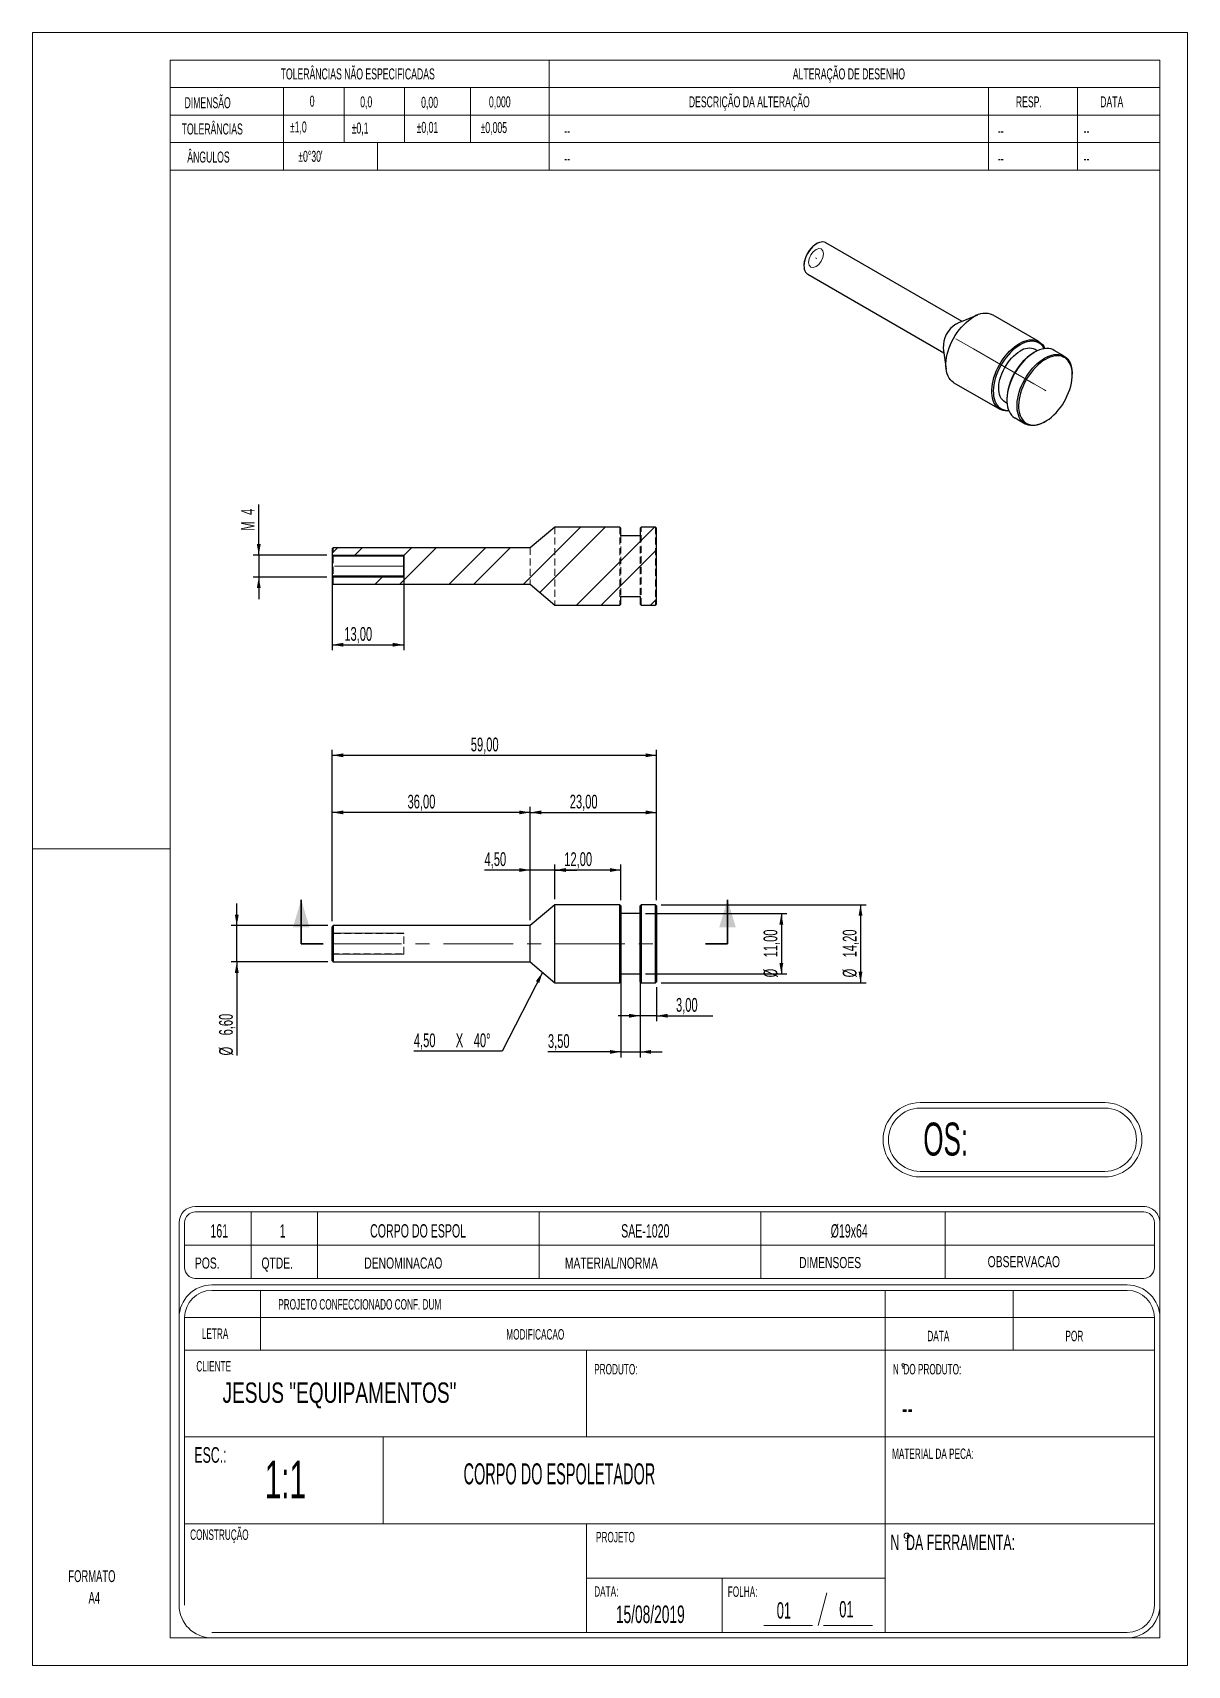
# Model space of a CAD drawing. Header units: millimetres. Extents: x 0 to 210, y 0 to 297.
import ezdxf

# ---------------------------------------------------------------- set-up
doc = ezdxf.new("R2010")
doc.units = ezdxf.units.MM
for name, pattern in [('CENTERX2', [20.32, 12.7, -2.54, 2.54, -2.54]), ('HIDDEN', [1.905, 1.27, -0.635]), ('PHANTOM', [12.7, 6.35, -1.27, 1.27, -1.27, 1.27, -1.27])]:
    doc.linetypes.add(name, pattern=pattern)
doc.layers.add('COTAS', color=7, linetype='Continuous')
doc.styles.add('SLDTEXTSTYLE0', font='TXT', dxfattribs={"width": 0.595745})
doc.styles.add('SLDTEXTSTYLE1', font='TXT', dxfattribs={"width": 0.589474})
doc.styles.add('SLDTEXTSTYLE2', font='TXT', dxfattribs={"width": 0.515789})
doc.styles.add('SLDTEXTSTYLE3', font='TXT', dxfattribs={"width": 0.7})
doc.styles.add('SLDTEXTSTYLE4', font='TXT', dxfattribs={"width": 0.695035})
doc.styles.add('SLDTEXTSTYLE5', font='TXT', dxfattribs={"width": 0.605})
doc.dimstyles.new('SLDDIMSTYLE0', dxfattribs={"dimtxt": 2.5, "dimasz": 2, "dimexe": 0, "dimexo": 0.0625, "dimtad": 1, "dimrnd": 1e-09, "dimzin": 12, "dimdsep": 46, "dimtxsty": 'SLDTEXTSTYLE5', "dimsah": 1, "dimcen": 0.09, "dimadec": 0, "dimazin": 3, "dimtfac": 1, "dimtdec": 3, "dimtofl": 0, "dimtmove": 0, "dimatfit": 3, "dimfxl": 0, "dimfrac": 2, "dimtolj": 1, "dimtzin": 12, "dimarcsym": 0})
doc.dimstyles.new('SLDDIMSTYLE1', dxfattribs={"dimtxt": 2.5, "dimasz": 2, "dimexe": 0, "dimexo": 0.0625, "dimtad": 1, "dimrnd": 1e-09, "dimzin": 12, "dimdsep": 46, "dimtxsty": 'SLDTEXTSTYLE5', "dimsah": 1, "dimcen": 0.09, "dimadec": 0, "dimazin": 3, "dimtfac": 1, "dimtdec": 3, "dimtmove": 0, "dimatfit": 0, "dimfxl": 0, "dimfrac": 2, "dimtolj": 1, "dimtzin": 12, "dimarcsym": 0})
doc.dimstyles.new('SLDDIMSTYLE2', dxfattribs={"dimtxt": 2.5, "dimasz": 2, "dimexe": 0, "dimexo": 0.0625, "dimtad": 1, "dimdec": 0, "dimrnd": 1e-09, "dimzin": 12, "dimdsep": 46, "dimtxsty": 'SLDTEXTSTYLE5', "dimsah": 1, "dimcen": 0.09, "dimadec": 0, "dimazin": 3, "dimtfac": 1, "dimtdec": 3, "dimtmove": 0, "dimatfit": 0, "dimfxl": 0, "dimfrac": 2, "dimtolj": 1, "dimtzin": 12, "dimarcsym": 0})

# ---------------------------------------------------------------- blocks, each defined once
blk = doc.blocks.new('SW_NOTE_0')
at = {"color": 0, "linetype": 'Continuous', "lineweight": 18, "insert": (0, 2.77), "char_height": 2.152, "attachment_point": 1, "style": 'SLDTEXTSTYLE0'}
blk.add_mtext('FORMATO', dxfattribs=at)
blk = doc.blocks.new('SW_NOTE_0_1')
at = {"color": 0, "linetype": 'Continuous', "lineweight": 18, "insert": (0, 2.77), "char_height": 2.152, "attachment_point": 1, "style": 'SLDTEXTSTYLE0'}
blk.add_mtext('A4', dxfattribs=at)
blk = doc.blocks.new('Bloco2')
at = {"color": 7, "linetype": 'Continuous', "lineweight": 18}
for p, q in [((210.04, 297.06), (0.04, 297.06)), ((0.04, 297.06), (0.04, 0.06)), ((210.04, 0.06), (210.04, 297.06)), ((205.04, 292.06), (25.04, 292.06)), ((25.04, 292.06), (25.04, 5.06)), ((205.04, 5.06), (205.04, 292.06)), ((0.04, 148.56), (25.04, 148.56)), ((25.04, 5.06), (205.04, 5.06)), ((0.04, 0.06), (210.04, 0.06))]:
    blk.add_line(p, q, dxfattribs=at)
for name, p in [('SW_NOTE_0', (6.53, 14.59)), ('SW_NOTE_0_1', (10.2, 10.66))]:
    blk.add_blockref(name, p, dxfattribs=at)
blk = doc.blocks.new('_D')
at = {"layer": 'COTAS'}
for p, q in [((114.29, 138.72), (151.57, 138.72)), ((150.57, 138.72), (150.57, 124.52)), ((114.29, 124.52), (151.57, 124.52))]:
    blk.add_line(p, q, dxfattribs=at)
for points in [[(150.57, 138.72), (150.22, 136.72), (150.92, 136.72)], [(150.57, 124.52), (150.92, 126.52), (150.22, 126.52)]]:
    blk.add_solid(points, dxfattribs=at)
at = {"layer": 'COTAS', "char_height": 2.5, "attachment_point": 1, "rotation": 90, "style": 'SLDTEXTSTYLE5'}
for s, insert in [('14,20', (147.34, 129.15)), ('%%c', (147.34, 125.5))]:
    blk.add_mtext(s, dxfattribs=dict(at, insert=insert))
blk = doc.blocks.new('_D_1')
at = {"layer": 'COTAS'}
for p, q in [((111.49, 137.12), (137.17, 137.12)), ((136.17, 137.12), (136.17, 126.12)), ((111.49, 126.12), (137.17, 126.12))]:
    blk.add_line(p, q, dxfattribs=at)
for points in [[(136.17, 137.12), (135.82, 135.12), (136.52, 135.12)], [(136.17, 126.12), (136.52, 128.12), (135.82, 128.12)]]:
    blk.add_solid(points, dxfattribs=at)
at = {"layer": 'COTAS', "char_height": 2.5, "attachment_point": 1, "rotation": 90, "style": 'SLDTEXTSTYLE5'}
for s, insert in [('11,00', (132.94, 129.15)), ('%%c', (132.94, 125.5))]:
    blk.add_mtext(s, dxfattribs=dict(at, insert=insert))
blk = doc.blocks.new('_D_2')
at = {"layer": 'COTAS'}
for p, q in [((37.13, 134.92), (37.13, 138.92)), ((53.69, 134.92), (36.13, 134.92)), ((37.13, 128.32), (37.13, 134.92)), ((53.69, 128.32), (36.13, 128.32)), ((37.13, 128.32), (37.13, 111.3))]:
    blk.add_line(p, q, dxfattribs=at)
for points in [[(37.13, 134.92), (37.48, 136.92), (36.78, 136.92)], [(37.13, 128.32), (36.78, 126.32), (37.48, 126.32)]]:
    blk.add_solid(points, dxfattribs=at)
at = {"layer": 'COTAS', "char_height": 2.5, "attachment_point": 1, "rotation": 90, "style": 'SLDTEXTSTYLE5'}
for s, insert in [('6,60', (33.9, 114.95)), ('%%c', (33.91, 111.3))]:
    blk.add_mtext(s, dxfattribs=dict(at, insert=insert))
blk = doc.blocks.new('_D_3')
at = {"layer": 'COTAS'}
for p, q in [((54.49, 135.72), (54.49, 166.9)), ((113.49, 139.52), (113.49, 166.9)), ((54.49, 165.9), (113.49, 165.9))]:
    blk.add_line(p, q, dxfattribs=at)
for points in [[(54.49, 165.9), (56.49, 165.55), (56.49, 166.25)], [(113.49, 165.9), (111.49, 166.25), (111.49, 165.55)]]:
    blk.add_solid(points, dxfattribs=at)
at = {"layer": 'COTAS', "insert": (79.69, 169.12), "char_height": 2.5, "attachment_point": 1, "style": 'SLDTEXTSTYLE5'}
blk.add_mtext('59,00', dxfattribs=at)
blk = doc.blocks.new('_D_4')
at = {"layer": 'COTAS'}
for p, q in [((54.49, 135.72), (54.49, 156.51)), ((90.49, 155.51), (54.49, 155.51)), ((90.49, 135.92), (90.49, 156.51))]:
    blk.add_line(p, q, dxfattribs=at)
for points in [[(54.49, 155.51), (56.49, 155.16), (56.49, 155.86)], [(90.49, 155.51), (88.49, 155.86), (88.49, 155.16)]]:
    blk.add_solid(points, dxfattribs=at)
at = {"layer": 'COTAS', "insert": (68.19, 158.73), "char_height": 2.5, "attachment_point": 1, "style": 'SLDTEXTSTYLE5'}
blk.add_mtext('36,00', dxfattribs=at)
blk = doc.blocks.new('_D_5')
at = {"layer": 'COTAS'}
for p, q in [((90.49, 135.92), (90.49, 156.51)), ((90.49, 155.51), (113.49, 155.51)), ((113.49, 139.52), (113.49, 156.51))]:
    blk.add_line(p, q, dxfattribs=at)
for points in [[(90.49, 155.51), (92.49, 155.16), (92.49, 155.86)], [(113.49, 155.51), (111.49, 155.86), (111.49, 155.16)]]:
    blk.add_solid(points, dxfattribs=at)
at = {"layer": 'COTAS', "insert": (97.69, 158.73), "char_height": 2.5, "attachment_point": 1, "style": 'SLDTEXTSTYLE5'}
blk.add_mtext('23,00', dxfattribs=at)
blk = doc.blocks.new('_D_6')
at = {"layer": 'COTAS'}
for p, q in [((110.49, 123.72), (110.49, 117.52)), ((113.49, 123.72), (113.49, 117.52)), ((110.49, 118.52), (106.49, 118.52)), ((113.49, 118.52), (110.49, 118.52)), ((113.49, 118.52), (123.7, 118.52))]:
    blk.add_line(p, q, dxfattribs=at)
for points in [[(110.49, 118.52), (108.49, 118.87), (108.49, 118.17)], [(113.49, 118.52), (115.49, 118.17), (115.49, 118.87)]]:
    blk.add_solid(points, dxfattribs=at)
at = {"layer": 'COTAS', "insert": (117.01, 121.75), "char_height": 2.5, "attachment_point": 1, "style": 'SLDTEXTSTYLE5'}
blk.add_mtext('3,00', dxfattribs=at)
blk = doc.blocks.new('_D_7')
at = {"layer": 'COTAS'}
for p, q in [((106.99, 125.12), (106.99, 110.95)), ((110.49, 125.12), (110.49, 110.95)), ((106.99, 111.95), (93.72, 111.95)), ((106.99, 111.95), (110.49, 111.95)), ((110.49, 111.95), (114.49, 111.95))]:
    blk.add_line(p, q, dxfattribs=at)
for points in [[(106.99, 111.95), (104.99, 112.3), (104.99, 111.6)], [(110.49, 111.95), (112.49, 111.6), (112.49, 112.3)]]:
    blk.add_solid(points, dxfattribs=at)
at = {"layer": 'COTAS', "insert": (93.72, 115.17), "char_height": 2.5, "attachment_point": 1, "style": 'SLDTEXTSTYLE5'}
blk.add_mtext('3,50', dxfattribs=at)
blk = doc.blocks.new('SW_CHAMFER_DIMENSION_0')
at = {"layer": 'COTAS', "color": 0}
for p, q in [((23.4, 14.33), (16.08, 0)), ((16.08, 0), (0, 0))]:
    blk.add_line(p, q, dxfattribs=at)
blk.add_solid([(23.4, 14.33), (22.18, 12.71), (22.8, 12.39)], dxfattribs=at)
at = {"layer": 'COTAS', "color": 0, "char_height": 2.5, "attachment_point": 1, "style": 'SLDTEXTSTYLE5'}
for s, insert in [('4,50', (0, 3.22)), ('X', (7.62, 3.22)), ('40°', (10.89, 3.22))]:
    blk.add_mtext(s, dxfattribs=dict(at, insert=insert))
blk = doc.blocks.new('_D_8')
at = {"layer": 'COTAS'}
for p, q in [((94.99, 139.72), (94.99, 146.03)), ((106.99, 139.52), (106.99, 146.03)), ((106.99, 145.03), (94.99, 145.03))]:
    blk.add_line(p, q, dxfattribs=at)
for points in [[(94.99, 145.03), (96.99, 144.68), (96.99, 145.38)], [(106.99, 145.03), (104.99, 145.38), (104.99, 144.68)]]:
    blk.add_solid(points, dxfattribs=at)
at = {"layer": 'COTAS', "insert": (96.69, 148.26), "char_height": 2.5, "attachment_point": 1, "style": 'SLDTEXTSTYLE5'}
blk.add_mtext('12,00', dxfattribs=at)
blk = doc.blocks.new('_D_9')
at = {"layer": 'COTAS'}
for p, q in [((90.49, 135.92), (90.49, 146.03)), ((94.99, 139.72), (94.99, 146.03)), ((90.49, 145.03), (82.19, 145.03)), ((94.99, 145.03), (90.49, 145.03)), ((94.99, 145.03), (98.99, 145.03))]:
    blk.add_line(p, q, dxfattribs=at)
for points in [[(90.49, 145.03), (88.49, 145.38), (88.49, 144.68)], [(94.99, 145.03), (96.99, 144.68), (96.99, 145.38)]]:
    blk.add_solid(points, dxfattribs=at)
at = {"layer": 'COTAS', "insert": (82.19, 148.26), "char_height": 2.5, "attachment_point": 1, "style": 'SLDTEXTSTYLE5'}
blk.add_mtext('4,50', dxfattribs=at)
blk = doc.blocks.new('_D_10')
at = {"layer": 'COTAS'}
for p, q in [((41.13, 202.31), (41.13, 211.53)), ((53.49, 202.31), (40.13, 202.31)), ((41.13, 202.31), (41.13, 198.31)), ((53.49, 198.31), (40.13, 198.31)), ((41.13, 198.31), (41.13, 194.31))]:
    blk.add_line(p, q, dxfattribs=at)
for points in [[(41.13, 202.31), (41.48, 204.31), (40.78, 204.31)], [(41.13, 198.31), (40.78, 196.31), (41.48, 196.31)]]:
    blk.add_solid(points, dxfattribs=at)
at = {"layer": 'COTAS', "char_height": 2.5, "attachment_point": 1, "rotation": 90, "style": 'SLDTEXTSTYLE5'}
for s, insert in [('4', (37.91, 209.62)), ('M', (37.91, 206.76))]:
    blk.add_mtext(s, dxfattribs=dict(at, insert=insert))
blk = doc.blocks.new('_D_11')
at = {"layer": 'COTAS'}
for p, q in [((54.49, 201.23), (54.49, 185.01)), ((67.49, 201.23), (67.49, 185.01)), ((54.49, 186.01), (67.49, 186.01))]:
    blk.add_line(p, q, dxfattribs=at)
for points in [[(54.49, 186.01), (56.49, 185.66), (56.49, 186.36)], [(67.49, 186.01), (65.49, 186.36), (65.49, 185.66)]]:
    blk.add_solid(points, dxfattribs=at)
at = {"layer": 'COTAS', "insert": (56.69, 189.23), "char_height": 2.5, "attachment_point": 1, "style": 'SLDTEXTSTYLE5'}
blk.add_mtext('13,00', dxfattribs=at)

msp = doc.modelspace()

# ---------------------------------------------------------------- hatches: boundary and pattern name
at = {"layer": 'COTAS', "linetype": 'Continuous', "lineweight": 18}
h = msp.add_hatch(dxfattribs=at)
h.set_pattern_fill('ANSI32', color=256, angle=3e-322, style=0)
h.paths.add_polyline_path([(54.489, 203.414), (54.489, 202.164), (67.489, 202.164), (67.489, 198.464), (54.489, 198.464), (54.489, 197.214), (54.689, 197.014), (90.489, 197.014), (94.989, 193.214), (106.789, 193.214), (106.989, 193.414), (106.989, 194.814), (110.489, 194.814), (110.489, 193.414), (110.689, 193.214), (113.289, 193.214), (113.489, 193.414), (113.489, 207.214), (113.289, 207.414), (110.689, 207.414), (110.489, 207.214), (110.489, 205.814), (106.989, 205.814), (106.989, 207.214), (106.789, 207.414), (94.989, 207.414), (90.489, 203.614), (54.689, 203.614)], flags=0)

# ---------------------------------------------------------------- linework, layer by layer
at = {"color": 7, "linetype": 'Continuous', "lineweight": 18}
for p, q in [((205.008, 292.355), (25.008, 292.355)), ((25.008, 272.355), (25.008, 292.355)), ((93.952, 272.355), (93.952, 292.355)), ((205.008, 292.355), (205.008, 272.355)), ((25.008, 287.355), (93.952, 287.355)), ((45.638, 272.355), (45.638, 287.355)), ((56.638, 277.355), (56.638, 287.355)), ((67.638, 277.355), (67.638, 287.355)), ((79.638, 277.355), (79.638, 287.355)), ((93.952, 287.355), (205.008, 287.355)), ((173.82, 272.355), (173.82, 287.355)), ((190.008, 272.355), (190.008, 287.355)), ((25.008, 282.355), (93.952, 282.355)), ((93.952, 282.355), (205.008, 282.355)), ((25.008, 277.355), (93.952, 277.355)), ((62.703, 277.355), (62.703, 272.355)), ((93.952, 277.355), (205.008, 277.355)), ((25.008, 272.355), (93.952, 272.355)), ((93.952, 272.355), (205.008, 272.355)), ((54.489, 202.233), (67.489, 202.233)), ((54.489, 198.395), (67.489, 198.395)), ((54.489, 133.539), (67.489, 133.539)), ((54.489, 129.701), (67.489, 129.701)), ((195.007, 102.713), (161.409, 102.713)), ((195.007, 101.713), (161.409, 101.713)), ((161.409, 90.213), (195.007, 90.213)), ((161.409, 89.213), (195.007, 89.213)), ((202.068, 83.83), (29.588, 83.83)), ((26.648, 11.281), (26.648, 80.89)), ((26.648, 80.89), (26.648, 67.814)), ((27.628, 80.89), (27.628, 72.714)), ((202.068, 82.85), (29.588, 82.85)), ((39.724, 70.754), (39.724, 82.85)), ((51.82, 70.754), (51.82, 82.85)), ((92.14, 70.754), (92.14, 82.85)), ((132.46, 70.754), (132.46, 82.85)), ((165.958, 70.754), (165.958, 82.85)), ((204.028, 72.714), (204.028, 80.89)), ((205.008, 11.281), (205.008, 80.89)), ((27.628, 76.802), (204.028, 76.802)), ((29.588, 70.754), (202.068, 70.754)), ((32.573, 69.545), (199.083, 69.545)), ((32.573, 68.557), (199.083, 68.557)), ((41.461, 57.694), (41.461, 68.557)), ((155.026, 68.557), (155.026, 57.694)), ((178.345, 68.557), (178.345, 57.694)), ((27.635, 11.281), (27.635, 63.619)), ((27.635, 63.619), (204.02, 63.619)), ((204.02, 63.619), (204.02, 11.281)), ((27.635, 57.694), (204.02, 57.694)), ((100.712, 57.694), (100.712, 41.894)), ((155.026, 57.694), (155.026, 41.894)), ((158.197, 54.455), (158.457, 54.455)), ((158.197, 54.431), (158.457, 54.431)), ((27.635, 41.894), (204.02, 41.894)), ((63.768, 26.093), (63.768, 41.894)), ((155.026, 26.093), (155.026, 41.894)), ((27.635, 26.093), (204.02, 26.093)), ((100.712, 26.093), (100.712, 6.343)), ((155.026, 26.093), (155.026, 6.343)), ((158.686, 22.997), (159.204, 22.997)), ((100.712, 16.218), (155.026, 16.218)), ((125.4, 16.218), (125.4, 6.343)), ((144.433, 13.541), (142.846, 7.616)), ((199.083, 6.343), (32.573, 6.343)), ((141.858, 7.616), (132.971, 7.616)), ((143.833, 7.616), (152.721, 7.616)), ((199.083, 5.355), (32.573, 5.355)), ((204.438, 5.355), (205.008, 5.355)), ((205.008, 5.355), (205.008, 5.926))]:
    msp.add_line(p, q, dxfattribs=at)
at = {"color": 7, "linetype": 'Continuous', "lineweight": 25}
for p, q in [((142.617, 258.97), (142.476, 258.888)), ((169.035, 244.835), (144.267, 259.133)), ((140.284, 255.092), (140.284, 254.928)), ((140.968, 253.418), (165.735, 239.119)), ((171.841, 245.981), (168.27, 244.523)), ((183.008, 241.157), (174.664, 245.974)), ((165.623, 239.938), (166.147, 236.117)), ((182.215, 239.213), (182.073, 239.131)), ((182.72, 239.475), (182.349, 239.69)), ((187.604, 238.504), (185.765, 239.565)), ((189.075, 235.09), (189.075, 235.253)), ((167.564, 233.676), (175.908, 228.859)), ((176.85, 230.163), (177.221, 229.949)), ((177.195, 230.681), (177.195, 230.518)), ((178.666, 227.267), (180.504, 226.206)), ((184.055, 226.558), (184.196, 226.639)), ((94.989, 207.414), (90.489, 203.614)), ((106.789, 207.414), (94.989, 207.414)), ((106.789, 207.414), (106.989, 207.214)), ((106.989, 205.814), (106.989, 207.214)), ((110.489, 205.814), (106.989, 205.814)), ((110.489, 207.214), (110.689, 207.414)), ((110.489, 207.214), (110.489, 205.814)), ((113.289, 207.414), (110.689, 207.414)), ((113.289, 207.414), (113.489, 207.214)), ((113.489, 193.414), (113.489, 207.214)), ((54.489, 203.414), (54.689, 203.614)), ((54.489, 203.414), (54.489, 202.164)), ((54.489, 202.164), (67.489, 202.164)), ((54.489, 202.164), (54.489, 198.464)), ((90.489, 203.614), (54.689, 203.614)), ((67.489, 198.395), (67.489, 202.233)), ((67.489, 202.164), (67.489, 198.464)), ((54.489, 198.464), (54.489, 197.214)), ((67.489, 198.464), (54.489, 198.464)), ((54.689, 197.014), (54.489, 197.214)), ((54.689, 197.014), (90.489, 197.014)), ((90.489, 197.014), (94.989, 193.214)), ((94.989, 193.214), (106.789, 193.214)), ((106.989, 193.414), (106.789, 193.214)), ((106.989, 194.814), (110.489, 194.814)), ((106.989, 193.414), (106.989, 194.814)), ((110.489, 194.814), (110.489, 193.414)), ((110.689, 193.214), (110.489, 193.414)), ((110.689, 193.214), (113.289, 193.214)), ((113.489, 193.414), (113.289, 193.214)), ((94.989, 138.72), (90.489, 134.92)), ((106.789, 138.72), (94.989, 138.72)), ((94.989, 124.52), (94.989, 138.72)), ((106.989, 138.52), (106.789, 138.72)), ((106.789, 124.52), (106.789, 138.72)), ((106.989, 138.52), (106.989, 124.72)), ((110.489, 137.12), (106.989, 137.12)), ((110.689, 138.72), (110.489, 138.52)), ((110.489, 124.72), (110.489, 138.52)), ((113.289, 138.72), (110.689, 138.72)), ((110.689, 138.72), (110.689, 124.52)), ((113.489, 138.52), (113.289, 138.72)), ((113.289, 124.52), (113.289, 138.72)), ((113.489, 138.52), (113.489, 124.72)), ((54.689, 134.92), (54.489, 134.72)), ((54.489, 128.52), (54.489, 134.72)), ((90.489, 134.92), (54.689, 134.92)), ((54.689, 134.92), (54.689, 128.32)), ((90.489, 128.32), (90.489, 134.92)), ((54.489, 128.52), (54.689, 128.32)), ((54.689, 128.32), (90.489, 128.32)), ((90.489, 128.32), (94.989, 124.52)), ((106.989, 126.12), (110.489, 126.12)), ((94.989, 124.52), (106.789, 124.52)), ((106.789, 124.52), (106.989, 124.72)), ((110.489, 124.72), (110.689, 124.52)), ((110.689, 124.52), (113.289, 124.52)), ((113.289, 124.52), (113.489, 124.72))]:
    msp.add_line(p, q, dxfattribs=at)
at = {"color": 7, "linetype": 'HIDDEN', "lineweight": 18}
for p, q in [((94.989, 207.414), (94.989, 193.214)), ((106.789, 207.414), (106.789, 193.214)), ((106.989, 205.814), (106.989, 194.814)), ((110.489, 205.814), (110.489, 194.814)), ((110.689, 193.214), (110.689, 207.414)), ((113.289, 207.414), (113.289, 193.214)), ((54.689, 197.014), (54.689, 203.614)), ((90.489, 203.614), (90.489, 197.014)), ((67.489, 133.47), (54.489, 133.47)), ((67.489, 129.701), (67.489, 133.539)), ((67.489, 129.77), (67.489, 133.47)), ((54.489, 129.77), (67.489, 129.77))]:
    msp.add_line(p, q, dxfattribs=at)
at = {"color": 7, "linetype": 'Continuous', "lineweight": 35}
for p, q in [((48.851, 131.62), (48.851, 139.62)), ((126.381, 131.62), (126.381, 139.62))]:
    msp.add_line(p, q, dxfattribs=at)
at = {"color": 7, "linetype": 'PHANTOM', "lineweight": 35}
for p, q in [((48.851, 131.62), (52.851, 131.62)), ((126.381, 131.62), (122.381, 131.62))]:
    msp.add_line(p, q, dxfattribs=at)
at = {"color": 7, "linetype": 'Continuous', "lineweight": 25, "flags": 128}
for points in [[(144.267, 259.133), (144.183, 259.178), (143.938, 259.259), (143.67, 259.288), (143.383, 259.263), (143.082, 259.184), (142.773, 259.054), (142.462, 258.874), (142.153, 258.648), (141.852, 258.379), (141.565, 258.073), (141.297, 257.735), (141.052, 257.37), (140.836, 256.987), (140.651, 256.59), (140.501, 256.188), (140.389, 255.787), (140.317, 255.395), (140.285, 255.019), (140.296, 254.665), (140.348, 254.34), (140.44, 254.05), (140.571, 253.799), (140.739, 253.593), (140.94, 253.434), (140.968, 253.418)], [(167.564, 233.676), (167.485, 233.724), (167.189, 233.944), (166.924, 234.212), (166.693, 234.525), (166.498, 234.881), (166.339, 235.277), (166.219, 235.709), (166.139, 236.175), (166.099, 236.669), (166.099, 237.19), (166.139, 237.731), (166.219, 238.289), (166.339, 238.86), (166.498, 239.438), (166.693, 240.02), (166.924, 240.6), (167.189, 241.174), (167.485, 241.736), (167.811, 242.284), (168.163, 242.812), (168.539, 243.315), (168.936, 243.791), (169.35, 244.234), (169.778, 244.642), (170.218, 245.012), (170.664, 245.339), (171.114, 245.622)], [(167.932, 244.356), (168.243, 244.512), (168.27, 244.523)], [(177.566, 228.546), (177.28, 228.527), (176.883, 228.545), (176.507, 228.614), (176.155, 228.735), (175.829, 228.907), (175.533, 229.127), (175.268, 229.395), (175.037, 229.709), (174.841, 230.065), (174.683, 230.46), (174.563, 230.892), (174.483, 231.358), (174.442, 231.853), (174.442, 232.373), (174.483, 232.914), (174.563, 233.473), (174.683, 234.043), (174.841, 234.622), (175.037, 235.203), (175.268, 235.783), (175.533, 236.357), (175.829, 236.92), (176.155, 237.467), (176.507, 237.995), (176.883, 238.498), (177.28, 238.974), (177.694, 239.417), (178.122, 239.826), (178.561, 240.195), (179.008, 240.522), (179.458, 240.806)], [(179.458, 240.806), (179.908, 241.042), (180.354, 241.23), (180.793, 241.368), (181.222, 241.454), (181.636, 241.489), (182.033, 241.471), (182.409, 241.402), (182.761, 241.281), (183.087, 241.109), (183.383, 240.889), (183.648, 240.621), (183.879, 240.307), (184.074, 239.952), (184.108, 239.878)], [(184.017, 239.867), (183.931, 240.019), (183.709, 240.335), (183.453, 240.606), (183.165, 240.831), (182.847, 241.006), (182.503, 241.13), (182.134, 241.204), (181.745, 241.225), (181.337, 241.194), (180.916, 241.112), (180.483, 240.978), (180.043, 240.793), (179.599, 240.561)], [(179.599, 240.561), (179.156, 240.281), (178.716, 239.957), (178.283, 239.592), (177.861, 239.188), (177.454, 238.748), (177.064, 238.277), (176.696, 237.778), (176.351, 237.255), (176.034, 236.714), (175.745, 236.157), (175.489, 235.59), (175.267, 235.018), (175.081, 234.445), (174.932, 233.875), (174.822, 233.315), (174.752, 232.768), (174.722, 232.239), (174.732, 231.732), (174.782, 231.251), (174.872, 230.801), (175.002, 230.386), (175.17, 230.008), (175.374, 229.67), (175.613, 229.376), (175.886, 229.128), (176.189, 228.929), (176.52, 228.778), (176.877, 228.679), (177.257, 228.632), (177.53, 228.63)], [(176.85, 230.163), (176.613, 230.326), (176.373, 230.557), (176.166, 230.834), (175.997, 231.155), (175.865, 231.516), (175.773, 231.913), (175.722, 232.341), (175.711, 232.798), (175.742, 233.277), (175.814, 233.773), (175.926, 234.281), (176.077, 234.797), (176.265, 235.314), (176.489, 235.826), (176.745, 236.329), (177.032, 236.818), (177.346, 237.286), (177.684, 237.729), (178.042, 238.143), (178.417, 238.522), (178.804, 238.863), (179.199, 239.163), (179.599, 239.417)], [(185.765, 239.565), (185.519, 239.689), (185.167, 239.81), (184.791, 239.879), (184.394, 239.897), (183.98, 239.862), (183.551, 239.776), (183.112, 239.638), (182.666, 239.45), (182.216, 239.214), (181.766, 238.93), (181.319, 238.603), (180.88, 238.234), (180.452, 237.825), (180.037, 237.382), (179.641, 236.906), (179.265, 236.403), (178.912, 235.875), (178.587, 235.328), (178.29, 234.765), (178.026, 234.191), (177.795, 233.611), (177.599, 233.03), (177.441, 232.451), (177.321, 231.881), (177.241, 231.322), (177.2, 230.781), (177.2, 230.261), (177.241, 229.766), (177.321, 229.3), (177.441, 228.868), (177.599, 228.473), (177.795, 228.117), (178.026, 227.803), (178.29, 227.535), (178.587, 227.315), (178.666, 227.267)], [(184.055, 226.558), (184.054, 226.557), (183.604, 226.321), (183.158, 226.133), (182.718, 225.995), (182.29, 225.909), (181.876, 225.874), (181.479, 225.891), (181.103, 225.961), (180.751, 226.082), (180.425, 226.254), (180.129, 226.474), (179.864, 226.742), (179.633, 227.055), (179.438, 227.411), (179.279, 227.807), (179.159, 228.239), (179.079, 228.705), (179.039, 229.199), (179.039, 229.72), (179.079, 230.261), (179.159, 230.819), (179.279, 231.39), (179.438, 231.968), (179.633, 232.55), (179.864, 233.13), (180.129, 233.703), (180.425, 234.266), (180.751, 234.814), (181.103, 235.341), (181.479, 235.845), (181.876, 236.321), (182.29, 236.764), (182.718, 237.172), (183.158, 237.542), (183.604, 237.869), (184.054, 238.152)], [(184.195, 237.907), (183.752, 237.628), (183.312, 237.304), (182.879, 236.938), (182.457, 236.534), (182.05, 236.095), (181.66, 235.624), (181.292, 235.125), (180.947, 234.602), (180.63, 234.06), (180.342, 233.504), (180.086, 232.937), (179.863, 232.364), (179.677, 231.791), (179.529, 231.222), (179.418, 230.662), (179.348, 230.115), (179.318, 229.585), (179.328, 229.079), (179.378, 228.598), (179.469, 228.148), (179.598, 227.732), (179.766, 227.354), (179.97, 227.017), (180.209, 226.723), (180.482, 226.475), (180.785, 226.275), (181.116, 226.125), (181.473, 226.026), (181.853, 225.979), (182.252, 225.983), (182.667, 226.04), (183.094, 226.149), (183.531, 226.308), (183.973, 226.517), (184.418, 226.773), (184.86, 227.075), (185.297, 227.42), (185.724, 227.805), (186.139, 228.228), (186.538, 228.683), (186.918, 229.169), (187.275, 229.68), (187.606, 230.213), (187.909, 230.763), (188.182, 231.325), (188.421, 231.895), (188.625, 232.469), (188.793, 233.04), (188.922, 233.606), (189.013, 234.16), (189.063, 234.699), (189.073, 235.217), (189.043, 235.711), (188.972, 236.177), (188.862, 236.61), (188.714, 237.008), (188.528, 237.366), (188.305, 237.682), (188.049, 237.953), (187.761, 238.177), (187.444, 238.352), (187.099, 238.477), (186.731, 238.55), (186.341, 238.572), (185.934, 238.541), (185.512, 238.458), (185.079, 238.324), (184.639, 238.14), (184.195, 237.907)], [(184.054, 238.152), (184.504, 238.389), (184.95, 238.577), (185.39, 238.714), (185.818, 238.801), (186.232, 238.836), (186.629, 238.818), (187.005, 238.749), (187.357, 238.628), (187.683, 238.456), (187.979, 238.235), (188.244, 237.967), (188.475, 237.654), (188.671, 237.298), (188.829, 236.903), (188.949, 236.47), (189.029, 236.005), (189.069, 235.51), (189.075, 235.253)]]:
    msp.add_lwpolyline(points, dxfattribs=at)
at = {"color": 7, "linetype": 'Continuous', "lineweight": 18, "flags": 128}
msp.add_lwpolyline([(142.476, 257.924), (141.957, 257.505), (141.517, 256.911), (141.223, 256.233), (141.119, 255.574), (141.223, 255.034), (141.517, 254.695), (141.957, 254.61), (142.476, 254.79), (142.995, 255.209), (143.436, 255.803), (143.73, 256.481), (143.833, 257.14), (143.73, 257.681), (143.436, 258.019), (142.995, 258.105), (142.476, 257.924)], dxfattribs=at)
at = {"color": 7, "linetype": 'Continuous', "lineweight": 18}
for centre, radius in [((158.327, 54.991), 0.247), ((158.327, 54.968), 0.247), ((158.974, 23.918), 0.494)]:
    msp.add_circle(centre, radius, dxfattribs=at)
at = {"color": 7, "linetype": 'Continuous', "lineweight": 25}
for centre, radius, start, end in [((145.036, 254.88), 4.756, 122.56168, 177.4437), ((170.532, 240.185), 4.915, 121.93745, 182.8823), ((173.19, 242.76), 3.536, 65.36168, 125.94878), ((187.729, 230.233), 10.543, 122.43962, 177.56575), ((181.208, 237.194), 2.744, 65.42287, 125.88759)]:
    msp.add_arc(centre, radius, start, end, dxfattribs=at)
at = {"color": 7, "linetype": 'Continuous', "lineweight": 18}
for centre, radius, start, end in [((161.409, 95.963), 6.75, 90, 270), ((161.409, 95.963), 5.75, 90, 270), ((195.007, 95.963), 6.75, 270, 90), ((195.007, 95.963), 5.75, 270, 90), ((29.588, 80.89), 2.94, 90.00001, 180), ((202.068, 80.89), 2.94, 0, 90.00001), ((29.588, 80.89), 1.96, 90.00001, 180), ((202.068, 80.89), 1.96, 0, 90.00001), ((29.588, 72.714), 1.96, 180, 270), ((202.068, 72.714), 1.96, 270, 0), ((32.573, 63.619), 5.925, 90, 180), ((32.573, 63.619), 4.938, 90, 180), ((199.083, 63.619), 5.925, 0, 90), ((199.083, 63.619), 4.938, 0, 90), ((32.573, 11.281), 5.925, 180, 270), ((199.083, 11.281), 4.938, 270, 0), ((199.083, 11.281), 5.925, 270, 0)]:
    msp.add_arc(centre, radius, start, end, dxfattribs=at)
at = {"color": 7, "linetype": 'Continuous', "lineweight": 35}
for points in [[(48.851, 139.62), (47.351, 134.62), (50.351, 134.62)], [(126.381, 139.62), (124.881, 134.62), (127.881, 134.62)]]:
    msp.add_solid(points, dxfattribs=at)
at = {"layer": 'COTAS', "linetype": 'CENTERX2', "lineweight": 18}
for p, q in [((142.618, 256.276), (142.39, 256.407)), ((171.114, 239.825), (167.932, 241.662)), ((179.458, 235.008), (171.114, 239.825)), ((179.458, 235.008), (179.599, 234.926)), ((182.074, 233.498), (179.599, 234.926)), ((182.216, 233.416), (182.074, 233.498)), ((184.054, 232.355), (182.216, 233.416)), ((184.054, 232.355), (184.282, 232.223)), ((67.589, 200.314), (54.389, 200.314)), ((54.389, 131.62), (113.589, 131.62))]:
    msp.add_line(p, q, dxfattribs=at)
at = {"layer": 'COTAS'}
for p, q in [((54.489, 202.314), (67.489, 202.314)), ((67.489, 198.314), (54.489, 198.314))]:
    msp.add_line(p, q, dxfattribs=at)

# ---------------------------------------------------------------- block references
for name, p in [('Bloco2', (-0.032, 0.296)), ('SW_CHAMFER_DIMENSION_0', (69.339, 112.087))]:
    msp.add_blockref(name, p, dxfattribs=at)

# ---------------------------------------------------------------- texts
at = {"color": 7, "linetype": 'Continuous', "lineweight": 0}
for s, insert, char_height, attachment_point, style in [('TOLERÂNCIAS NÃO ESPECIFICADAS', (59.127, 290.85), 2, 2, 'SLDTEXTSTYLE1'), ('ALTERAÇÃO DE DESENHO', (148.464, 290.85), 2, 2, 'SLDTEXTSTYLE1'), ('DIMENSÃO', (27.625, 285.608), 2, 1, 'SLDTEXTSTYLE1'), ('0', (50.396, 285.894), 2, 1, 'SLDTEXTSTYLE1'), ('0,0', (59.578, 285.766), 2, 1, 'SLDTEXTSTYLE1'), ('0,00', (70.659, 285.678), 2, 1, 'SLDTEXTSTYLE1'), ('0,000', (82.99, 285.766), 2, 1, 'SLDTEXTSTYLE1'), ('DESCRIÇÃO DA ALTERAÇÃO', (119.344, 285.766), 2, 1, 'SLDTEXTSTYLE1'), ('RESP.', (178.82, 285.766), 2, 1, 'SLDTEXTSTYLE1'), ('DATA', (194.161, 285.766), 2, 1, 'SLDTEXTSTYLE1'), ('TOLERÂNCIAS', (27.108, 280.834), 2, 1, 'SLDTEXTSTYLE1'), ('±1,0', (46.794, 281.201), 2, 1, 'SLDTEXTSTYLE1'), ('±0,1', (58.032, 281.004), 2, 1, 'SLDTEXTSTYLE1'), ('±0,01', (69.838, 281.124), 2, 1, 'SLDTEXTSTYLE1'), ('±0,005', (81.468, 281.091), 2, 1, 'SLDTEXTSTYLE1'), ('--', (96.692, 280.489), 2, 1, 'SLDTEXTSTYLE1'), ('--', (175.537, 280.489), 2, 1, 'SLDTEXTSTYLE1'), ('--', (191.143, 280.489), 2, 1, 'SLDTEXTSTYLE1'), ('ÂNGULOS', (28.13, 275.729), 2, 1, 'SLDTEXTSTYLE1'), ("±0°30'", (48.317, 275.862), 2, 1, 'SLDTEXTSTYLE1'), ('--', (96.692, 275.489), 2, 1, 'SLDTEXTSTYLE1'), ('--', (175.537, 275.489), 2, 1, 'SLDTEXTSTYLE1'), ('--', (191.143, 275.489), 2, 1, 'SLDTEXTSTYLE1'), ('OS:', (161.988, 99.089), 6, 1, 'SLDTEXTSTYLE1'), ('161', (33.946, 80.602), 2.4192, 2, 'SLDTEXTSTYLE0'), ('1', (45.478, 80.602), 2.419, 2, 'SLDTEXTSTYLE0'), ('CORPO DO ESPOL', (70.109, 80.602), 2.4192, 2, 'SLDTEXTSTYLE0'), ('SAE-1020', (111.43, 80.602), 2.4192, 2, 'SLDTEXTSTYLE0'), ('Ø19x64', (148.519, 80.602), 2.4192, 2, 'SLDTEXTSTYLE0'), ('POS.', (29.517, 74.543), 2.0223, 1, 'SLDTEXTSTYLE4'), ('QTDE.', (41.613, 74.543), 2.0223, 1, 'SLDTEXTSTYLE4'), ('DENOMINACAO', (60.315, 74.543), 2.02233, 1, 'SLDTEXTSTYLE4'), ('MATERIAL/NORMA', (96.794, 74.543), 2.02233, 1, 'SLDTEXTSTYLE4'), ('DIMENSOES', (139.402, 74.634), 2.0223, 1, 'SLDTEXTSTYLE4'), ('OBSERVACAO', (173.691, 74.799), 2.0223, 1, 'SLDTEXTSTYLE4'), ('PROJETO CONFECCIONADO CONF. DUM', (44.674, 66.974), 1.89605, 1, 'SLDTEXTSTYLE1'), ('LETRA', (30.778, 61.635), 1.896, 1, 'SLDTEXTSTYLE1'), ('MODIFICACAO', (86.15, 61.522), 1.89605, 1, 'SLDTEXTSTYLE1'), ('DATA', (162.728, 61.212), 1.896, 1, 'SLDTEXTSTYLE1'), ('POR', (187.84, 61.212), 1.896, 1, 'SLDTEXTSTYLE1'), ('CLIENTE', (29.779, 55.715), 1.896, 1, 'SLDTEXTSTYLE1'), ('PRODUTO:', (102.136, 55.176), 1.896, 1, 'SLDTEXTSTYLE1'), ('N  DO PRODUTO:', (156.45, 55.176), 1.89605, 1, 'SLDTEXTSTYLE1'), ('JESUS "EQUIPAMENTOS"', (34.54, 51.81), 3.70417, 1, 'SLDTEXTSTYLE3'), ('--', (158.127, 49.278), 4.2661, 1, 'SLDTEXTSTYLE2'), ('ESC.:', (29.418, 40.048), 2.8441, 1, 'SLDTEXTSTYLE1'), ('MATERIAL DA PECA:', (156.299, 39.796), 1.89605, 1, 'SLDTEXTSTYLE1'), ('1:1', (42.234, 37.563), 6.8258, 1, 'SLDTEXTSTYLE1'), ('CORPO DO ESPOLETADOR', (78.373, 37.103), 3.82243, 1, 'SLDTEXTSTYLE2'), ('CONSTRUÇÃO', (28.652, 25.077), 1.896, 1, 'SLDTEXTSTYLE1'), ('PROJETO', (102.469, 24.626), 1.896, 1, 'SLDTEXTSTYLE1'), ('N  DA FERRAMENTA:', (155.999, 24.156), 2.84407, 1, 'SLDTEXTSTYLE1'), ('DATA:', (102.135, 14.747), 1.896, 1, 'SLDTEXTSTYLE1'), ('FOLHA:', (126.429, 14.712), 1.896, 1, 'SLDTEXTSTYLE1'), ('01', (146.705, 12.042), 2.9626, 1, 'SLDTEXTSTYLE1'), ('15/08/2019', (106.073, 11.232), 3.175, 1, 'SLDTEXTSTYLE1'), ('01', (135.334, 11.833), 2.9626, 1, 'SLDTEXTSTYLE1')]:
    msp.add_mtext(s, dxfattribs=dict(at, insert=insert, char_height=char_height, attachment_point=attachment_point, style=style))

# ---------------------------------------------------------------- dimensions: what is measured, and where the dimension line sits
at = {"layer": 'COTAS'}
for base, p1, p2, text, dimstyle, picture, middle in [((41.135, 198.314), (54.489, 202.314), (54.489, 198.314), 'M<>', 'SLDDIMSTYLE2', '_D_10', (41.135, 209.141)), ((37.131, 134.92), (54.689, 128.32), (54.689, 134.92), '%%c<>', 'SLDDIMSTYLE1', '_D_2', (37.131, 116.467)), ((136.166, 126.12), (110.489, 137.12), (110.489, 126.12), '%%c<>', 'SLDDIMSTYLE0', '_D_1', (136.166, 131.62)), ((150.567, 124.52), (113.289, 138.72), (113.289, 124.52), '%%c<>', 'SLDDIMSTYLE0', '_D', (150.567, 131.62))]:
    dim = msp.add_linear_dim(base=base, p1=p1, p2=p2, angle=90, text=text, dimstyle=dimstyle, dxfattribs=at)
    dim.commit()
    dim.dimension.update_dxf_attribs({"geometry": picture, "text_midpoint": middle, "dimtype": 160})
for base, p1, p2, dimstyle, picture, middle in [((67.489, 186.011), (54.489, 202.233), (67.489, 202.233), 'SLDDIMSTYLE0', '_D_11', (60.989, 186.011)), ((90.489, 145.033), (94.989, 138.72), (90.489, 134.92), 'SLDDIMSTYLE1', '_D_9', (85.529, 145.033))]:
    dim = msp.add_linear_dim(base=base, p1=p1, p2=p2, dimstyle=dimstyle, dxfattribs=at)
    dim.commit()
    dim.dimension.update_dxf_attribs({"geometry": picture, "text_midpoint": middle, "dimtype": 160})
for base, p1, p2, dimstyle, picture, middle in [((113.489, 165.897), (54.489, 134.72), (113.489, 138.52), 'SLDDIMSTYLE0', '_D_3', (83.989, 165.897)), ((54.489, 155.512), (90.489, 134.92), (54.489, 134.72), 'SLDDIMSTYLE0', '_D_4', (72.489, 155.512)), ((113.489, 155.512), (90.489, 134.92), (113.489, 138.52), 'SLDDIMSTYLE0', '_D_5', (101.989, 155.512)), ((94.989, 145.033), (106.989, 138.52), (94.989, 138.72), 'SLDDIMSTYLE0', '_D_8', (100.989, 145.033)), ((110.489, 111.949), (106.989, 126.12), (110.489, 126.12), 'SLDDIMSTYLE1', '_D_7', (97.058, 111.949)), ((110.489, 118.523), (113.489, 124.72), (110.489, 124.72), 'SLDDIMSTYLE1', '_D_6', (120.355, 118.523))]:
    dim = msp.add_linear_dim(base=base, p1=p1, p2=p2, angle=0, dimstyle=dimstyle, dxfattribs=at)
    dim.commit()
    dim.dimension.update_dxf_attribs({"geometry": picture, "text_midpoint": middle, "dimtype": 160})

doc.saveas('drawing.dxf')
